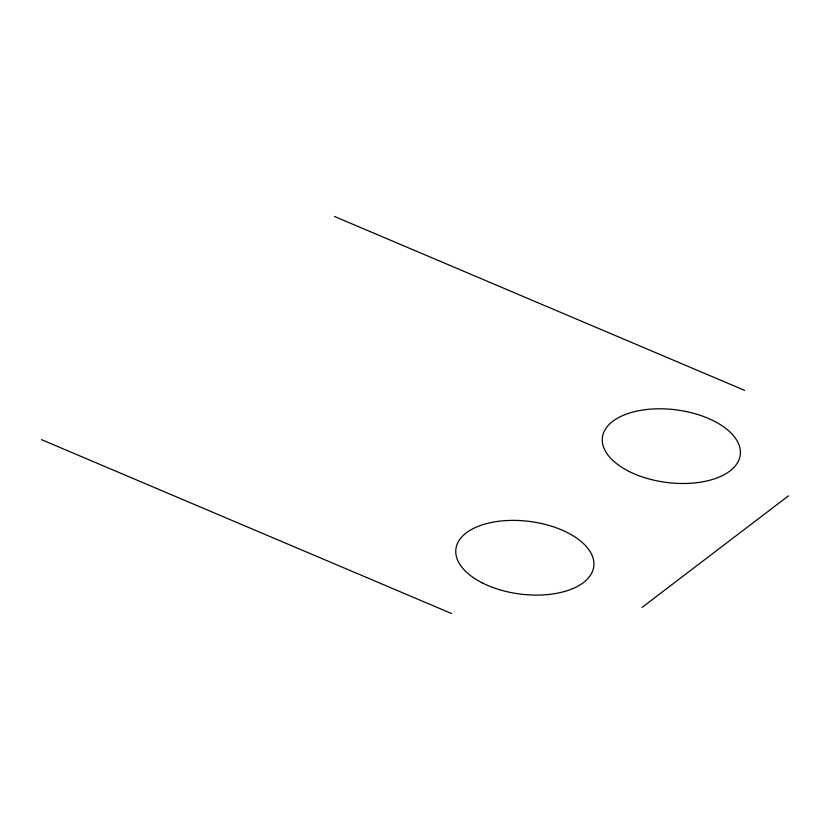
<?xml version="1.0" encoding="UTF-8"?>
<svg xmlns="http://www.w3.org/2000/svg" width="830" height="830" viewBox="0 0 830 830"><rect width="100%" height="100%" fill="white"/><g stroke="black" fill="none" stroke-linecap="round" stroke-linejoin="round"><path stroke-width="1.25" d="M642.015 607.425L788.5 495.832M334.469 216.454L744.572 390.349M41.5 439.651L451.603 613.546M629.306 471.554A69.481 36.613 7.2 0 0 739.831 457.154A69.481 36.613 7.2 0 0 644.848 409.73A69.481 36.613 7.2 0 0 629.306 471.554M482.821 583.158A69.481 36.613 7.2 0 0 593.346 568.747A69.481 36.613 7.2 0 0 498.363 521.323A69.481 36.613 7.2 0 0 482.821 583.158"/></g></svg>
